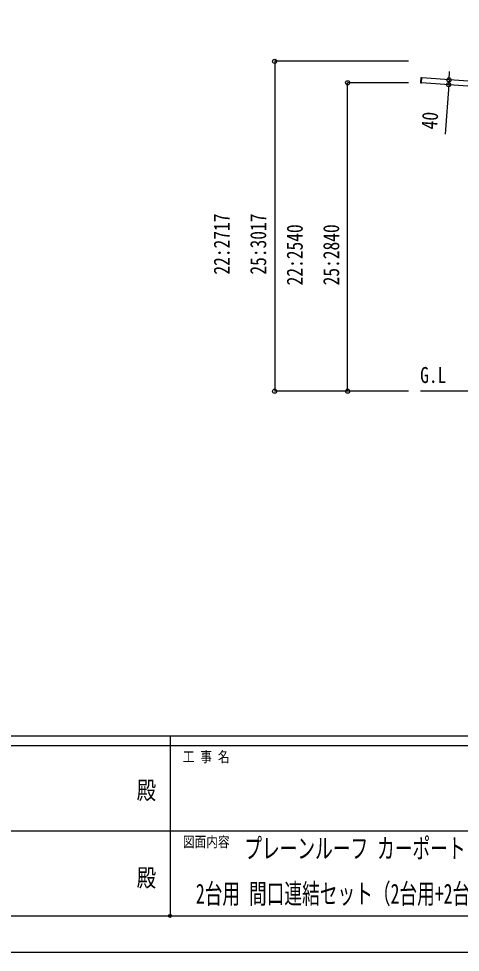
# Model space of a CAD drawing. Units: millimetres, scale not verified. Extents: x -16820 to 16820, y -11880 to 11880.
# Drawn here: x -1265 to 2366, y -11880 to -4192 of the extents above; entities that cross this region are included whole.
import ezdxf
from ezdxf.enums import TextEntityAlignment as Align

# ---------------------------------------------------------------- set-up
doc = ezdxf.new("R2010")
doc.units = ezdxf.units.MM
doc.header["$LTSCALE"] = 50
doc.header["$PDMODE"] = 32
doc.header["$PDSIZE"] = 25
for name, color, linetype in [('0-2_USER1', 3, 'Continuous'), ('0-4_YKK_13', 4, 'Continuous'), ('0-5_YKK_A1', 4, 'Continuous'), ('0-6_YKK_D', 6, 'Continuous'), ('0-7_YKK_ZWAK', 7, 'Continuous')]:
    doc.layers.add(name, color=color, linetype=linetype)
doc.styles.add('ＭＳ ゴシック', font='')
doc.styles.get('ＭＳ ゴシック').set_extended_font_data('MS Gothic')

msp = doc.modelspace()

# ---------------------------------------------------------------- linework, layer by layer
at = {"layer": '0-4_YKK_13'}
for p, q in [((2041.4, -4679.34), (2038.47, -4721.24)), ((2047.82, -4679.29), (2041.93, -4678.88)), ((2046.63, -4722.2), (2049.61, -4679.53)), ((2048.05, -4679.42), (2049.61, -4679.53)), ((2038.94, -4721.78), (2044.82, -4722.19)), ((2046.63, -4722.2), (2045.06, -4722.09)), ((2045.43, -4722.12), (2045.43, -4722.12))]:
    msp.add_line(p, q, dxfattribs=at)
for centre, major_axis, ratio, start_param, end_param in [((2041.9, -4679.38), (-0.329, 0.379), 0.99628, 5.4996506, 7.06672), ((2047.8, -4679.59), (-0.021, -0.3), 0.998135, 2.2547257, 3.1415927), ((2038.97, -4721.28), (-0.379, -0.329), 0.99628, 5.4996506, 7.06672), ((2044.84, -4721.89), (-0.021, -0.3), 0.998135, 0, 0.8868669)]:
    msp.add_ellipse(centre, major_axis=major_axis, ratio=ratio, start_param=start_param, end_param=end_param, dxfattribs=at)
at = {"layer": '0-5_YKK_A1'}
for p, q in [((6641.68, -5002.02), (2049.51, -4680.9)), ((6638.89, -5041.92), (2046.72, -4720.8)), ((8340.08, -7260), (2040.08, -7260))]:
    msp.add_line(p, q, dxfattribs=at)
at = {"layer": '0-6_YKK_D'}
for p, q in [((1940.08, -4543.27), (839.08, -4543.27)), ((840.08, -4543.27), (840.08, -7260)), ((2273.9, -4696.59), (2278.64, -4628.76)), ((1940.08, -4720.37), (1439.08, -4720.37)), ((1440.08, -7260), (1440.08, -4720.37)), ((2271.11, -4736.49), (2242.7, -5142.7)), ((2273.9, -4696.59), (2271.11, -4736.49)), ((1940.08, -7260), (839.08, -7260)), ((1940.08, -7260), (1439.08, -7260))]:
    msp.add_line(p, q, dxfattribs=at)
for centre in [(840.08, -4543.27), (2273.9, -4696.59), (1440.08, -4720.37), (2271.11, -4736.49), (840.08, -7260), (1440.08, -7260)]:
    msp.add_circle(centre, 17, dxfattribs=at)
at = {"layer": '0-7_YKK_ZWAK'}
for p, q in [((15580.08, -10100), (-15619.92, -10100)), ((-19.92, -10100), (-19.92, -11580)), ((-19.92, -10180), (-5219.92, -10180)), ((5180.08, -10180), (-19.92, -10180)), ((-5189.92, -10880), (-19.92, -10880)), ((-19.92, -10880), (5180.08, -10880)), ((-5219.92, -11580), (-19.92, -11580)), ((-19.92, -11580), (5180.08, -11580))]:
    msp.add_line(p, q, dxfattribs=at)
msp.add_lwpolyline([(-16820, -11880), (16820, -11880), (16820, 11880), (-16820, 11880)], close=True, dxfattribs=at)
msp.add_point((-19.92, -11580), dxfattribs=at)

# ---------------------------------------------------------------- texts
at = {"layer": '0-2_USER1', "style": 'ＭＳ ゴシック'}
for s, height, width, p in [('G.L', 132, 0.8, (2036, -7232)), ('プレーンルーフ カーポート 600タイプ 後方支持', 164.2, 0.65, (590.21, -11155.33)), ('2台用 間口連結セット（2台用+2台用） 姿図 48-58・58', 164.2, 0.65, (192.24, -11528.67))]:
    msp.add_text(s, height=height, dxfattribs=dict(at, width=width)).set_placement(p, align=Align.BOTTOM_LEFT)
at = {"layer": '0-6_YKK_D', "style": 'ＭＳ ゴシック', "width": 0.8}
for s, rotation, p in [('40', 86, (2214.87, -5110.68)), ('22:2717', 90, (510.08, -6300.04)), ('25:3017', 90, (810.08, -6300.04)), ('22:2540', 90, (1110.08, -6388.59)), ('25:2840', 90, (1410.08, -6388.59))]:
    msp.add_text(s, height=132, rotation=rotation, dxfattribs=at).set_placement(p, align=Align.BOTTOM_LEFT)
at = {"layer": '0-7_YKK_ZWAK', "style": 'ＭＳ ゴシック', "width": 0.8}
for s, height, p in [('工 事 名', 87.98, (85.08, -10340)), ('殿', 146.6, (-294.67, -10663.33)), ('図面内容', 87.98, (85.08, -11040)), ('殿', 146.6, (-294.67, -11383.33))]:
    msp.add_text(s, height=height, dxfattribs=at).set_placement(p, align=Align.BOTTOM_LEFT)

doc.saveas('drawing.dxf')
